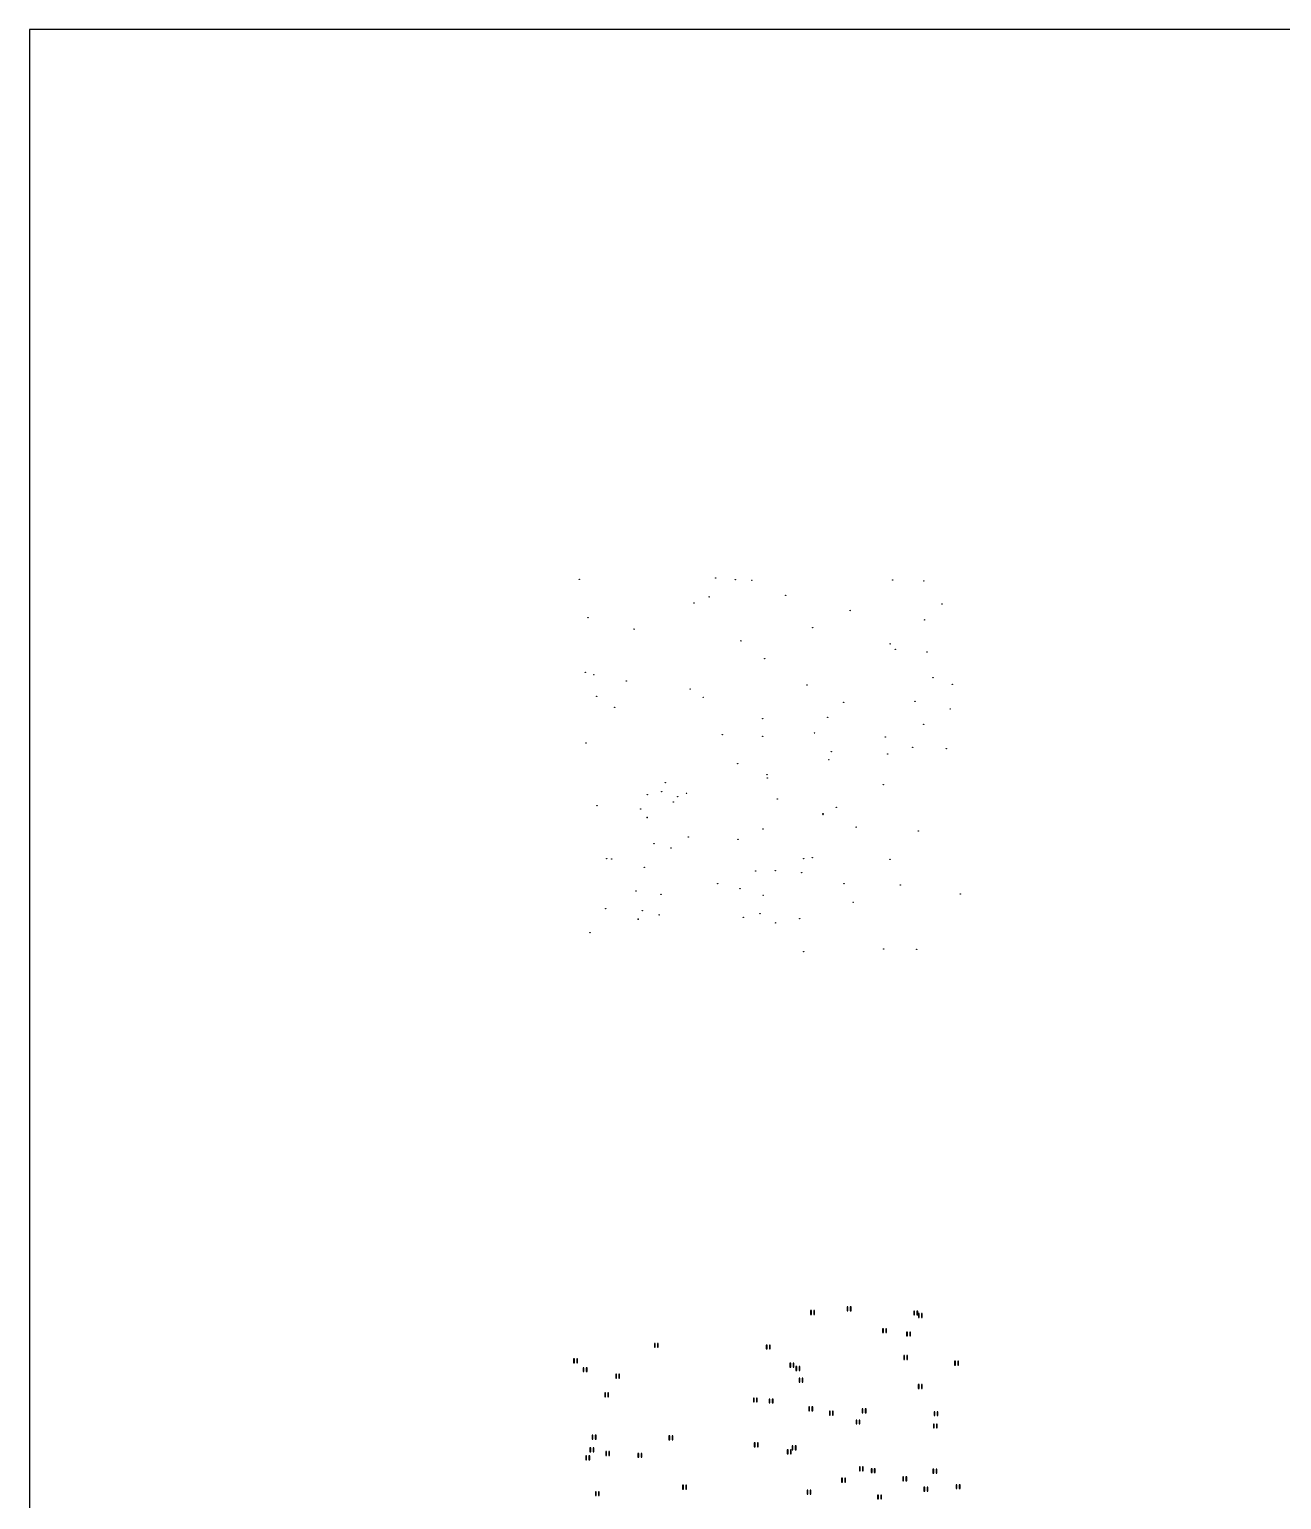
# Model space of a CAD drawing. Extents: x -38.1 to 38.1, y -38.1 to 38.1.
# Drawn here: x -38.1 to -5.76, y 0.12 to 38.1 of the extents above; entities that cross this region are included whole.
import ezdxf

# ---------------------------------------------------------------- set-up
doc = ezdxf.new("R2010")
doc.units = 0
doc.layers.add('Cut', color=7, linetype='CONTINUOUS')

msp = doc.modelspace()

# ---------------------------------------------------------------- linework, layer by layer
at = {"layer": 'Cut'}
for p, q in [((-38.1, 38.1), (-38.1, -38.1)), ((38.1, 38.1), (-38.1, 38.1)), ((-17.9043, 4.9995), (-17.9243, 4.9995)), ((-17.9243, 4.9995), (-17.9243, 4.8995)), ((-17.9043, 4.8995), (-17.9043, 4.9995)), ((-17.8243, 4.9995), (-17.8443, 4.9995)), ((-17.8443, 4.9995), (-17.8443, 4.8995)), ((-17.8243, 4.8995), (-17.8243, 4.9995)), ((-16.9608, 5.0949), (-16.9808, 5.0949)), ((-16.9808, 5.0949), (-16.9808, 4.9949)), ((-16.9808, 4.9949), (-16.9608, 4.9949)), ((-16.9608, 4.9949), (-16.9608, 5.0949)), ((-16.8808, 5.0949), (-16.9008, 5.0949)), ((-16.9008, 5.0949), (-16.9008, 4.9949)), ((-16.9008, 4.9949), (-16.8808, 4.9949)), ((-16.8808, 4.9949), (-16.8808, 5.0949)), ((-15.2399, 4.9891), (-15.2599, 4.9891)), ((-15.2599, 4.9891), (-15.2599, 4.8891)), ((-15.2399, 4.8891), (-15.2399, 4.9891)), ((-15.1599, 4.9891), (-15.1799, 4.9891)), ((-15.1799, 4.9891), (-15.1799, 4.8891)), ((-15.1599, 4.8891), (-15.1599, 4.9891)), ((-17.9243, 4.8995), (-17.9043, 4.8995)), ((-17.8443, 4.8995), (-17.8243, 4.8995)), ((-15.2599, 4.8891), (-15.2399, 4.8891)), ((-15.1799, 4.8891), (-15.1599, 4.8891)), ((-15.1225, 4.923), (-15.1425, 4.923)), ((-15.1425, 4.923), (-15.1425, 4.823)), ((-15.1425, 4.823), (-15.1225, 4.823)), ((-15.1225, 4.823), (-15.1225, 4.923)), ((-15.0425, 4.923), (-15.0625, 4.923)), ((-15.0625, 4.923), (-15.0625, 4.823)), ((-15.0625, 4.823), (-15.0425, 4.823)), ((-15.0425, 4.823), (-15.0425, 4.923)), ((-16.0465, 4.5301), (-16.0665, 4.5301)), ((-16.0665, 4.5301), (-16.0665, 4.4301)), ((-16.0665, 4.4301), (-16.0465, 4.4301)), ((-16.0465, 4.4301), (-16.0465, 4.5301)), ((-15.9665, 4.5301), (-15.9865, 4.5301)), ((-15.9865, 4.5301), (-15.9865, 4.4301)), ((-15.9865, 4.4301), (-15.9665, 4.4301)), ((-15.9665, 4.4301), (-15.9665, 4.5301)), ((-15.4256, 4.4441), (-15.4456, 4.4441)), ((-15.4456, 4.4441), (-15.4456, 4.3441)), ((-15.4456, 4.3441), (-15.4256, 4.3441)), ((-15.4256, 4.3441), (-15.4256, 4.4441)), ((-15.3456, 4.4441), (-15.3656, 4.4441)), ((-15.3656, 4.4441), (-15.3656, 4.3441)), ((-15.3656, 4.3441), (-15.3456, 4.3441)), ((-15.3456, 4.3441), (-15.3456, 4.4441)), ((-21.9405, 4.1515), (-21.9605, 4.1515)), ((-21.9605, 4.1515), (-21.9605, 4.0515)), ((-21.9605, 4.0515), (-21.9405, 4.0515)), ((-21.9405, 4.0515), (-21.9405, 4.1515)), ((-21.8605, 4.1515), (-21.8805, 4.1515)), ((-21.8805, 4.1515), (-21.8805, 4.0515)), ((-21.8805, 4.0515), (-21.8605, 4.0515)), ((-21.8605, 4.0515), (-21.8605, 4.1515)), ((-19.0491, 4.1085), (-19.0691, 4.1085)), ((-19.0691, 4.1085), (-19.0691, 4.0085)), ((-19.0691, 4.0085), (-19.0491, 4.0085)), ((-19.0491, 4.0085), (-19.0491, 4.1085)), ((-18.9691, 4.1085), (-18.9891, 4.1085)), ((-18.9891, 4.1085), (-18.9891, 4.0085)), ((-18.9891, 4.0085), (-18.9691, 4.0085)), ((-18.9691, 4.0085), (-18.9691, 4.1085)), ((-15.5, 3.8393), (-15.52, 3.8393)), ((-15.52, 3.8393), (-15.52, 3.7393)), ((-15.5, 3.7393), (-15.5, 3.8393)), ((-15.42, 3.8393), (-15.44, 3.8393)), ((-15.44, 3.8393), (-15.44, 3.7393)), ((-15.42, 3.7393), (-15.42, 3.8393)), ((-24.0248, 3.7544), (-24.0448, 3.7544)), ((-24.0448, 3.7544), (-24.0448, 3.6544)), ((-24.0448, 3.6544), (-24.0248, 3.6544)), ((-24.0248, 3.6544), (-24.0248, 3.7544)), ((-23.9448, 3.7544), (-23.9648, 3.7544)), ((-23.9648, 3.7544), (-23.9648, 3.6544)), ((-23.9648, 3.6544), (-23.9448, 3.6544)), ((-23.9448, 3.6544), (-23.9448, 3.7544)), ((-23.7777, 3.5221), (-23.7977, 3.5221)), ((-23.7977, 3.5221), (-23.7977, 3.4221)), ((-23.7977, 3.4221), (-23.7777, 3.4221)), ((-23.7777, 3.4221), (-23.7777, 3.5221)), ((-23.6977, 3.5221), (-23.7177, 3.5221)), ((-23.7177, 3.5221), (-23.7177, 3.4221)), ((-23.7177, 3.4221), (-23.6977, 3.4221)), ((-23.6977, 3.4221), (-23.6977, 3.5221)), ((-18.4397, 3.641), (-18.4597, 3.641)), ((-18.4597, 3.641), (-18.4597, 3.541)), ((-18.4597, 3.541), (-18.4397, 3.541)), ((-18.4397, 3.541), (-18.4397, 3.641)), ((-18.3597, 3.641), (-18.3797, 3.641)), ((-18.3797, 3.641), (-18.3797, 3.541)), ((-18.3797, 3.541), (-18.3597, 3.541)), ((-18.3597, 3.541), (-18.3597, 3.641)), ((-18.2834, 3.5518), (-18.3034, 3.5518)), ((-18.3034, 3.5518), (-18.3034, 3.4518)), ((-18.3034, 3.4518), (-18.2834, 3.4518)), ((-18.2834, 3.4518), (-18.2834, 3.5518)), ((-18.2034, 3.5518), (-18.2234, 3.5518)), ((-18.2234, 3.5518), (-18.2234, 3.4518)), ((-18.2234, 3.4518), (-18.2034, 3.4518)), ((-18.2034, 3.4518), (-18.2034, 3.5518)), ((-15.52, 3.7393), (-15.5, 3.7393)), ((-15.44, 3.7393), (-15.42, 3.7393)), ((-14.186, 3.6894), (-14.206, 3.6894)), ((-14.206, 3.6894), (-14.206, 3.5894)), ((-14.206, 3.5894), (-14.186, 3.5894)), ((-14.186, 3.5894), (-14.186, 3.6894)), ((-14.106, 3.6894), (-14.126, 3.6894)), ((-14.126, 3.6894), (-14.126, 3.5894)), ((-14.126, 3.5894), (-14.106, 3.5894)), ((-14.106, 3.5894), (-14.106, 3.6894)), ((-22.9385, 3.3581), (-22.9585, 3.3581)), ((-22.9585, 3.3581), (-22.9585, 3.2581)), ((-22.9585, 3.2581), (-22.9385, 3.2581)), ((-22.9385, 3.2581), (-22.9385, 3.3581)), ((-22.8585, 3.3581), (-22.8785, 3.3581)), ((-22.8785, 3.3581), (-22.8785, 3.2581)), ((-22.8785, 3.2581), (-22.8585, 3.2581)), ((-22.8585, 3.2581), (-22.8585, 3.3581)), ((-18.2021, 3.254), (-18.2221, 3.254)), ((-18.2221, 3.254), (-18.2221, 3.154)), ((-18.2221, 3.154), (-18.2021, 3.154)), ((-18.2021, 3.154), (-18.2021, 3.254)), ((-18.1221, 3.254), (-18.1421, 3.254)), ((-18.1421, 3.254), (-18.1421, 3.154)), ((-18.1421, 3.154), (-18.1221, 3.154)), ((-18.1221, 3.154), (-18.1221, 3.254)), ((-15.1252, 3.0896), (-15.1452, 3.0896)), ((-15.1452, 3.0896), (-15.1452, 2.9896)), ((-15.1252, 2.9896), (-15.1252, 3.0896)), ((-15.0452, 3.0896), (-15.0652, 3.0896)), ((-15.0652, 3.0896), (-15.0652, 2.9896)), ((-15.0452, 2.9896), (-15.0452, 3.0896)), ((-23.2214, 2.8724), (-23.2414, 2.8724)), ((-23.2414, 2.8724), (-23.2414, 2.7724)), ((-23.2414, 2.7724), (-23.2214, 2.7724)), ((-23.2214, 2.7724), (-23.2214, 2.8724)), ((-23.1414, 2.8724), (-23.1614, 2.8724)), ((-23.1614, 2.8724), (-23.1614, 2.7724)), ((-23.1614, 2.7724), (-23.1414, 2.7724)), ((-23.1414, 2.7724), (-23.1414, 2.8724)), ((-19.3816, 2.7396), (-19.4016, 2.7396)), ((-19.4016, 2.7396), (-19.4016, 2.6396)), ((-19.3816, 2.6396), (-19.3816, 2.7396)), ((-19.3016, 2.7396), (-19.3216, 2.7396)), ((-19.3216, 2.7396), (-19.3216, 2.6396)), ((-19.3016, 2.6396), (-19.3016, 2.7396)), ((-18.9757, 2.7143), (-18.9957, 2.7143)), ((-18.9957, 2.7143), (-18.9957, 2.6143)), ((-18.9757, 2.6143), (-18.9757, 2.7143)), ((-18.8957, 2.7143), (-18.9157, 2.7143)), ((-18.9157, 2.7143), (-18.9157, 2.6143)), ((-18.8957, 2.6143), (-18.8957, 2.7143)), ((-15.1452, 2.9896), (-15.1252, 2.9896)), ((-15.0652, 2.9896), (-15.0452, 2.9896)), ((-19.4016, 2.6396), (-19.3816, 2.6396)), ((-19.3216, 2.6396), (-19.3016, 2.6396)), ((-18.9957, 2.6143), (-18.9757, 2.6143)), ((-18.9157, 2.6143), (-18.8957, 2.6143)), ((-17.9513, 2.5125), (-17.9713, 2.5125)), ((-17.9713, 2.5125), (-17.9713, 2.4125)), ((-17.9713, 2.4125), (-17.9513, 2.4125)), ((-17.9513, 2.4125), (-17.9513, 2.5125)), ((-17.8713, 2.5125), (-17.8913, 2.5125)), ((-17.8913, 2.5125), (-17.8913, 2.4125)), ((-17.8913, 2.4125), (-17.8713, 2.4125)), ((-17.8713, 2.4125), (-17.8713, 2.5125)), ((-17.4206, 2.3975), (-17.4406, 2.3975)), ((-17.4406, 2.3975), (-17.4406, 2.2975)), ((-17.4406, 2.2975), (-17.4206, 2.2975)), ((-17.4206, 2.2975), (-17.4206, 2.3975)), ((-17.3406, 2.3975), (-17.3606, 2.3975)), ((-17.3606, 2.3975), (-17.3606, 2.2975)), ((-17.3606, 2.2975), (-17.3406, 2.2975)), ((-17.3406, 2.2975), (-17.3406, 2.3975)), ((-16.5745, 2.4627), (-16.5945, 2.4627)), ((-16.5945, 2.4627), (-16.5945, 2.3627)), ((-16.5945, 2.3627), (-16.5745, 2.3627)), ((-16.5745, 2.3627), (-16.5745, 2.4627)), ((-16.4945, 2.4627), (-16.5145, 2.4627)), ((-16.5145, 2.4627), (-16.5145, 2.3627)), ((-16.5145, 2.3627), (-16.4945, 2.3627)), ((-16.4945, 2.3627), (-16.4945, 2.4627)), ((-14.718, 2.3866), (-14.738, 2.3866)), ((-14.738, 2.3866), (-14.738, 2.2866)), ((-14.738, 2.2866), (-14.718, 2.2866)), ((-14.718, 2.2866), (-14.718, 2.3866)), ((-14.638, 2.3866), (-14.658, 2.3866)), ((-14.658, 2.3866), (-14.658, 2.2866)), ((-14.658, 2.2866), (-14.638, 2.2866)), ((-14.638, 2.2866), (-14.638, 2.3866)), ((-16.7329, 2.1725), (-16.7529, 2.1725)), ((-16.7529, 2.1725), (-16.7529, 2.0725)), ((-16.7529, 2.0725), (-16.7329, 2.0725)), ((-16.7329, 2.0725), (-16.7329, 2.1725)), ((-16.6529, 2.1725), (-16.6729, 2.1725)), ((-16.6729, 2.1725), (-16.6729, 2.0725)), ((-16.6729, 2.0725), (-16.6529, 2.0725)), ((-16.6529, 2.0725), (-16.6529, 2.1725)), ((-14.7339, 2.0667), (-14.7539, 2.0667)), ((-14.7539, 2.0667), (-14.7539, 1.9667)), ((-14.7539, 1.9667), (-14.7339, 1.9667)), ((-14.7339, 1.9667), (-14.7339, 2.0667)), ((-14.6539, 2.0667), (-14.6739, 2.0667)), ((-14.6739, 2.0667), (-14.6739, 1.9667)), ((-14.6739, 1.9667), (-14.6539, 1.9667)), ((-14.6539, 1.9667), (-14.6539, 2.0667)), ((-23.5455, 1.7792), (-23.5655, 1.7792)), ((-23.5655, 1.7792), (-23.5655, 1.6792)), ((-23.5655, 1.6792), (-23.5455, 1.6792)), ((-23.5455, 1.6792), (-23.5455, 1.7792)), ((-23.4655, 1.7792), (-23.4855, 1.7792)), ((-23.4855, 1.7792), (-23.4855, 1.6792)), ((-23.4855, 1.6792), (-23.4655, 1.6792)), ((-23.4655, 1.6792), (-23.4655, 1.7792)), ((-21.5627, 1.7642), (-21.5827, 1.7642)), ((-21.5827, 1.7642), (-21.5827, 1.6642)), ((-21.5827, 1.6642), (-21.5627, 1.6642)), ((-21.5627, 1.6642), (-21.5627, 1.7642)), ((-21.4827, 1.7642), (-21.5027, 1.7642)), ((-21.5027, 1.7642), (-21.5027, 1.6642)), ((-21.5027, 1.6642), (-21.4827, 1.6642)), ((-21.4827, 1.6642), (-21.4827, 1.7642)), ((-19.3593, 1.582), (-19.3793, 1.582)), ((-19.3793, 1.582), (-19.3793, 1.482)), ((-19.3593, 1.482), (-19.3593, 1.582)), ((-19.2793, 1.582), (-19.2993, 1.582)), ((-19.2993, 1.582), (-19.2993, 1.482)), ((-19.2793, 1.482), (-19.2793, 1.582)), ((-23.7101, 1.2471), (-23.7301, 1.2471)), ((-23.7301, 1.2471), (-23.7301, 1.1471)), ((-23.7301, 1.1471), (-23.7101, 1.1471)), ((-23.7101, 1.1471), (-23.7101, 1.2471)), ((-23.6301, 1.2471), (-23.6501, 1.2471)), ((-23.6501, 1.2471), (-23.6501, 1.1471)), ((-23.6501, 1.1471), (-23.6301, 1.1471)), ((-23.6301, 1.1471), (-23.6301, 1.2471)), ((-23.6035, 1.452), (-23.6235, 1.452)), ((-23.6235, 1.452), (-23.6235, 1.352)), ((-23.6235, 1.352), (-23.6035, 1.352)), ((-23.6035, 1.352), (-23.6035, 1.452)), ((-23.5235, 1.452), (-23.5435, 1.452)), ((-23.5435, 1.452), (-23.5435, 1.352)), ((-23.5435, 1.352), (-23.5235, 1.352)), ((-23.5235, 1.352), (-23.5235, 1.452)), ((-23.1952, 1.3596), (-23.2152, 1.3596)), ((-23.2152, 1.3596), (-23.2152, 1.2596)), ((-23.2152, 1.2596), (-23.1952, 1.2596)), ((-23.1952, 1.2596), (-23.1952, 1.3596)), ((-23.1152, 1.3596), (-23.1352, 1.3596)), ((-23.1352, 1.3596), (-23.1352, 1.2596)), ((-23.1352, 1.2596), (-23.1152, 1.2596)), ((-23.1152, 1.2596), (-23.1152, 1.3596)), ((-22.3654, 1.3096), (-22.3854, 1.3096)), ((-22.3854, 1.3096), (-22.3854, 1.2096)), ((-22.3854, 1.2096), (-22.3654, 1.2096)), ((-22.3654, 1.2096), (-22.3654, 1.3096)), ((-22.2854, 1.3096), (-22.3054, 1.3096)), ((-22.3054, 1.3096), (-22.3054, 1.2096)), ((-22.3054, 1.2096), (-22.2854, 1.2096)), ((-22.2854, 1.2096), (-22.2854, 1.3096)), ((-19.3793, 1.482), (-19.3593, 1.482)), ((-19.2993, 1.482), (-19.2793, 1.482)), ((-18.5071, 1.3988), (-18.5271, 1.3988)), ((-18.5271, 1.3988), (-18.5271, 1.2988)), ((-18.5271, 1.2988), (-18.5071, 1.2988)), ((-18.5071, 1.2988), (-18.5071, 1.3988)), ((-18.4271, 1.3988), (-18.4471, 1.3988)), ((-18.4471, 1.3988), (-18.4471, 1.2988)), ((-18.4471, 1.2988), (-18.4271, 1.2988)), ((-18.4271, 1.2988), (-18.4271, 1.3988)), ((-18.3802, 1.5031), (-18.4002, 1.5031)), ((-18.4002, 1.5031), (-18.4002, 1.4031)), ((-18.4002, 1.4031), (-18.3802, 1.4031)), ((-18.3802, 1.4031), (-18.3802, 1.5031)), ((-18.3002, 1.5031), (-18.3202, 1.5031)), ((-18.3202, 1.5031), (-18.3202, 1.4031)), ((-18.3202, 1.4031), (-18.3002, 1.4031)), ((-18.3002, 1.4031), (-18.3002, 1.5031)), ((-16.6436, 0.95987), (-16.6636, 0.95987)), ((-16.6636, 0.95987), (-16.6636, 0.85987)), ((-16.6636, 0.85987), (-16.6436, 0.85987)), ((-16.6436, 0.85987), (-16.6436, 0.95987)), ((-16.5636, 0.95987), (-16.5836, 0.95987)), ((-16.5836, 0.95987), (-16.5836, 0.85987)), ((-16.5836, 0.85987), (-16.5636, 0.85987)), ((-16.5636, 0.85987), (-16.5636, 0.95987)), ((-16.3397, 0.91446), (-16.3597, 0.91446)), ((-16.3597, 0.91446), (-16.3597, 0.81446)), ((-16.3597, 0.81446), (-16.3397, 0.81446)), ((-16.3397, 0.81446), (-16.3397, 0.91446)), ((-16.2597, 0.91446), (-16.2797, 0.91446)), ((-16.2797, 0.91446), (-16.2797, 0.81446)), ((-16.2797, 0.81446), (-16.2597, 0.81446)), ((-16.2597, 0.81446), (-16.2597, 0.91446)), ((-14.7469, 0.9009), (-14.7669, 0.9009)), ((-14.7669, 0.9009), (-14.7669, 0.8009)), ((-14.7669, 0.8009), (-14.7469, 0.8009)), ((-14.7469, 0.8009), (-14.7469, 0.9009)), ((-14.6669, 0.9009), (-14.6869, 0.9009)), ((-14.6869, 0.9009), (-14.6869, 0.8009)), ((-14.6869, 0.8009), (-14.6669, 0.8009)), ((-14.6669, 0.8009), (-14.6669, 0.9009)), ((-21.2113, 0.48597), (-21.2313, 0.48597)), ((-21.2313, 0.48597), (-21.2313, 0.38597)), ((-21.2313, 0.38597), (-21.2113, 0.38597)), ((-21.2113, 0.38597), (-21.2113, 0.48597)), ((-21.1313, 0.48597), (-21.1513, 0.48597)), ((-21.1513, 0.48597), (-21.1513, 0.38597)), ((-21.1513, 0.38597), (-21.1313, 0.38597)), ((-21.1313, 0.38597), (-21.1313, 0.48597)), ((-17.1047, 0.6667), (-17.1247, 0.6667)), ((-17.1247, 0.6667), (-17.1247, 0.5667)), ((-17.1247, 0.5667), (-17.1047, 0.5667)), ((-17.1047, 0.5667), (-17.1047, 0.6667)), ((-17.0247, 0.6667), (-17.0447, 0.6667)), ((-17.0447, 0.6667), (-17.0447, 0.5667)), ((-17.0447, 0.5667), (-17.0247, 0.5667)), ((-17.0247, 0.5667), (-17.0247, 0.6667)), ((-15.5229, 0.7056), (-15.5429, 0.7056)), ((-15.5429, 0.7056), (-15.5429, 0.6056)), ((-15.5429, 0.6056), (-15.5229, 0.6056)), ((-15.5229, 0.6056), (-15.5229, 0.7056)), ((-15.4429, 0.7056), (-15.4629, 0.7056)), ((-15.4629, 0.7056), (-15.4629, 0.6056)), ((-15.4629, 0.6056), (-15.4429, 0.6056)), ((-15.4429, 0.6056), (-15.4429, 0.7056)), ((-14.9787, 0.43772), (-14.9987, 0.43772)), ((-14.9987, 0.43772), (-14.9987, 0.33772)), ((-14.9787, 0.33772), (-14.9787, 0.43772)), ((-14.8987, 0.43772), (-14.9187, 0.43772)), ((-14.9187, 0.43772), (-14.9187, 0.33772)), ((-14.8987, 0.33772), (-14.8987, 0.43772)), ((-14.1458, 0.49982), (-14.1658, 0.49982)), ((-14.1658, 0.49982), (-14.1658, 0.39982)), ((-14.1658, 0.39982), (-14.1458, 0.39982)), ((-14.1458, 0.39982), (-14.1458, 0.49982)), ((-14.0658, 0.49982), (-14.0858, 0.49982)), ((-14.0858, 0.49982), (-14.0858, 0.39982)), ((-14.0858, 0.39982), (-14.0658, 0.39982)), ((-14.0658, 0.39982), (-14.0658, 0.49982)), ((-23.463, 0.31886), (-23.483, 0.31886)), ((-23.483, 0.31886), (-23.483, 0.21886)), ((-23.483, 0.21886), (-23.463, 0.21886)), ((-23.463, 0.21886), (-23.463, 0.31886)), ((-23.383, 0.31886), (-23.403, 0.31886)), ((-23.403, 0.31886), (-23.403, 0.21886)), ((-23.403, 0.21886), (-23.383, 0.21886)), ((-23.383, 0.21886), (-23.383, 0.31886)), ((-17.9953, 0.36102), (-18.0153, 0.36102)), ((-18.0153, 0.36102), (-18.0153, 0.26102)), ((-18.0153, 0.26102), (-17.9953, 0.26102)), ((-17.9953, 0.26102), (-17.9953, 0.36102)), ((-17.9153, 0.36102), (-17.9353, 0.36102)), ((-17.9353, 0.36102), (-17.9353, 0.26102)), ((-17.9353, 0.26102), (-17.9153, 0.26102)), ((-17.9153, 0.26102), (-17.9153, 0.36102)), ((-16.1744, 0.23377), (-16.1944, 0.23377)), ((-16.1944, 0.23377), (-16.1944, 0.13377)), ((-16.1944, 0.13377), (-16.1744, 0.13377)), ((-16.1744, 0.13377), (-16.1744, 0.23377)), ((-16.0944, 0.23377), (-16.1144, 0.23377)), ((-16.1144, 0.23377), (-16.1144, 0.13377)), ((-16.1144, 0.13377), (-16.0944, 0.13377)), ((-16.0944, 0.13377), (-16.0944, 0.23377)), ((-14.9987, 0.33772), (-14.9787, 0.33772)), ((-14.9187, 0.33772), (-14.8987, 0.33772))]:
    msp.add_line(p, q, dxfattribs=at)
for centre in [(-20.3756, 23.9298), (-23.8951, 23.8906), (-19.8726, 23.8805), (-19.4427, 23.8664), (-15.8062, 23.8766), (-15.0012, 23.8475), (-20.939, 23.2838), (-20.5427, 23.44), (-18.5713, 23.4774), (-14.5337, 23.2533), (-23.6726, 22.9017), (-16.8996, 23.0872), (-14.9869, 22.8465), (-22.486, 22.6052), (-17.8733, 22.6444), (-19.7261, 22.3031), (-15.8685, 22.2255), (-15.7362, 22.0836), (-19.1083, 21.8405), (-14.9171, 22.0118), (-23.7446, 21.4907), (-23.5232, 21.4286), (-14.7615, 21.3533), (-22.6845, 21.2623), (-21.0355, 21.061), (-18.0216, 21.1622), (-14.2632, 21.1769), (-23.4538, 20.8697), (-22.9824, 20.5876), (-20.6964, 20.8473), (-17.0689, 20.7153), (-15.2313, 20.7418), (-14.3203, 20.5399), (-19.161, 20.2906), (-17.4814, 20.3297), (-15.0028, 20.1487), (-20.2038, 19.8799), (-19.1639, 19.8353), (-17.8252, 19.9205), (-15.9951, 19.8172), (-23.724, 19.662), (-17.3866, 19.4413), (-15.9342, 19.3783), (-15.2906, 19.5516), (-14.4191, 19.5181), (-19.8083, 19.1286), (-17.4539, 19.2359), (-21.6772, 18.6385), (-19.0498, 18.8492), (-19.0453, 18.7609), (-22.1408, 18.3325), (-21.7734, 18.407), (-21.3588, 18.2784), (-21.1302, 18.3665), (-16.0467, 18.588), (-23.4453, 18.0426), (-22.3161, 17.9594), (-21.4694, 18.1372), (-18.7812, 18.218), (-17.2586, 18.0052), (-22.1457, 17.7392), (-17.6068, 17.8361), (-17.6024, 17.8127), (-16.7475, 17.4888), (-21.0832, 17.2378), (-19.7974, 17.1772), (-19.1531, 17.4449), (-15.1408, 17.3916), (-21.9726, 17.0625), (-21.5319, 16.9544), (-23.1948, 16.6748), (-23.0629, 16.6687), (-22.2208, 16.4493), (-19.3408, 16.3549), (-18.8386, 16.3659), (-18.101, 16.6721), (-17.8791, 16.7028), (-15.8724, 16.6573), (-20.3259, 16.0312), (-18.1549, 16.3119), (-17.0625, 16.0281), (-15.6069, 15.9976), (-22.4352, 15.8377), (-21.7908, 15.7571), (-19.7479, 15.8982), (-19.151, 15.7293), (-14.0592, 15.7612), (-23.2153, 15.3817), (-22.2687, 15.3301), (-21.8325, 15.2242), (-19.2298, 15.2561), (-16.8256, 15.5487), (-22.3783, 15.1122), (-19.6613, 15.1612), (-18.8335, 15.0173), (-18.2093, 15.1277), (-23.6257, 14.7645), (-18.1064, 14.2751), (-16.0399, 14.3422), (-15.1849, 14.3367)]:
    msp.add_circle(centre, 0.005, dxfattribs=at)

doc.saveas('drawing.dxf')
